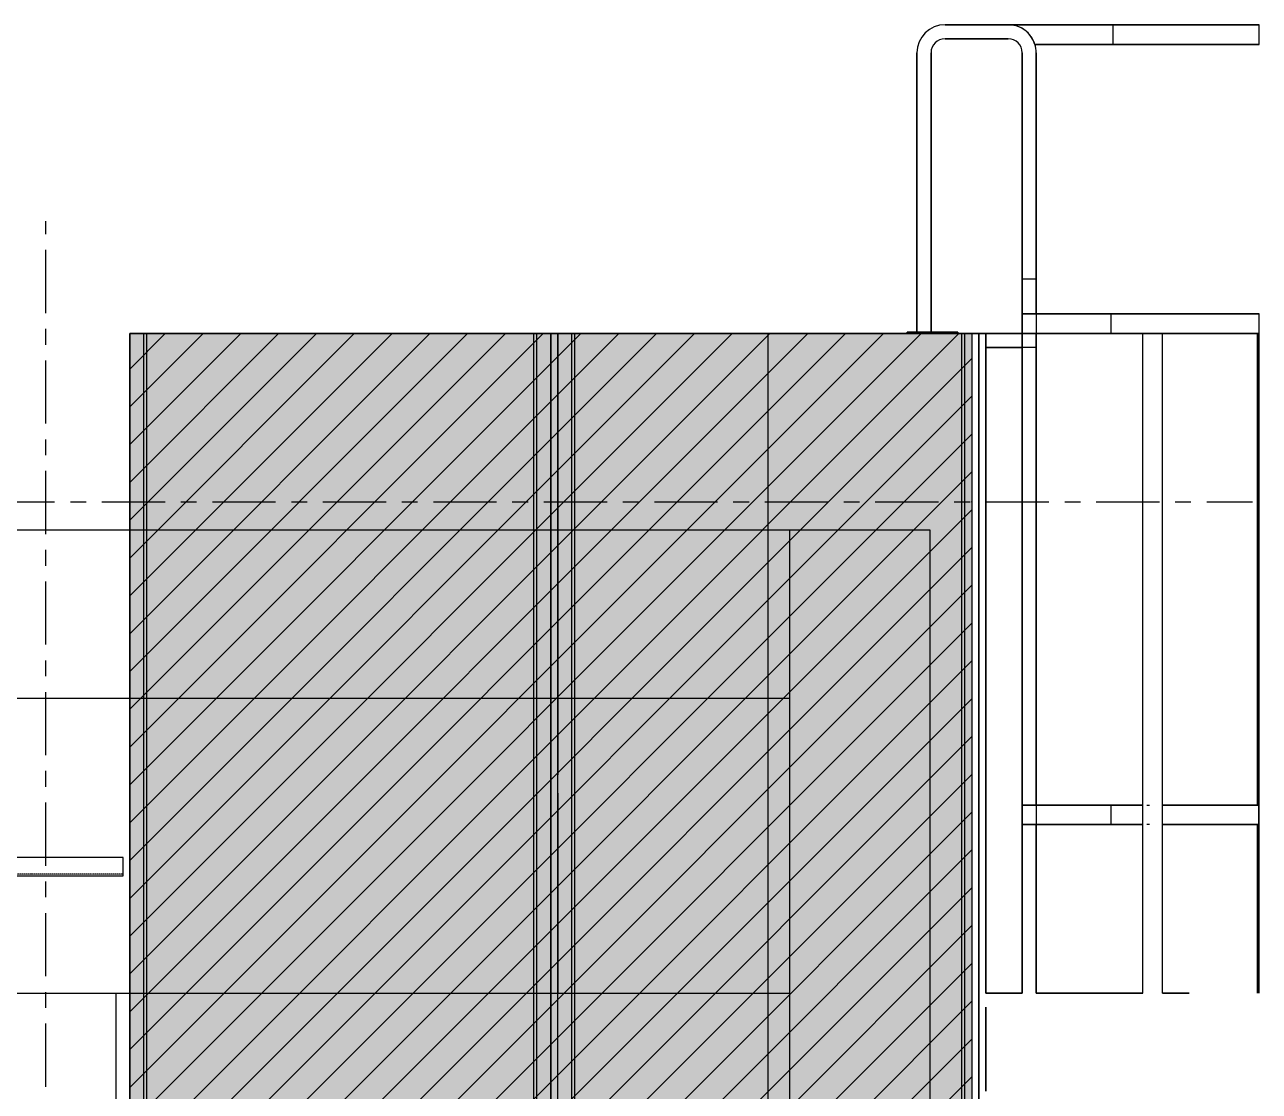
# Model space of a CAD drawing. Header units: millimetres. Extents: x 2519235 to 7246330, y 25937 to 201821.
# Drawn here: x 2721269 to 2725669, y 42639 to 46439 of the extents above; entities that cross this region are included whole.
import ezdxf
from ezdxf.enums import TextEntityAlignment as Align

# ---------------------------------------------------------------- set-up
doc = ezdxf.new("R2010")
doc.units = ezdxf.units.MM
doc.set_wipeout_variables(frame=1)
for name, pattern in [('HIDDEN', [0.375, 0.25, -0.125]), ('HIDDEN2', [4.7625, 3.175, -1.5875]), ('TA_GL_000.90000', [2.475, 0.9, -0.225, 0.225, -0.225, 0.9])]:
    doc.linetypes.add(name, pattern=pattern)
for name, color, linetype in [('000 - 0_HIDE_OBJ_FRAMING_DEF_SUB_1', 7, 'Continuous'), ('000 - 0_SYM_DWG_GRID-BUBBLE_MAIN_COLOR_1', 7, 'Continuous'), ('000 - 0_SYM_DWG_GRIDLINE_MAIN_COLOR_251', 7, 'Continuous'), ('000 - CONCRETE_COL_HATCH_', 7, 'Continuous'), ('000 - CONCRETE_COL_WIPEOUT_', 7, 'Continuous'), ('000 - CONCRETE_PRECAST_CUT_COLOR_3', 7, 'Continuous'), ('000 - CONCRETE_PRECAST_HATCH_', 7, 'Continuous'), ('_[-125x65x6x8', 7, 'Continuous'), ('_Wall-PRECAST-E1', 7, 'HIDDEN'), ('_งานโครงสร้าง', 7, 'Continuous'), ('A-GENM', 7, 'Continuous'), ('A-GLAZ-CURT', 7, 'Continuous')]:
    doc.layers.add(name, color=color, linetype=linetype)
doc.layers.add('A-GLAZ-CWMG', color=7, linetype='Continuous', lineweight=25)
doc.styles.add('Arial', font='arial.ttf', dxfattribs={"height": 300})
doc.styles.add('TA', font='', dxfattribs={"height": 4.5})
doc.styles.get('TA').set_extended_font_data('Cordia New')

# ---------------------------------------------------------------- blocks, each defined once
blk = doc.blocks.new('DPA_Flat type A - Flat Type A-31215682-ENTRANCE 1 - ELEVATION 1')
at = {"layer": '000 - 0_HIDE_OBJ_FRAMING_DEF_SUB_1', "color": 7}
for p, q in [((2990892.7, 117040), (2991067.7, 117040)), ((2991067.7, 117040), (2991092.7, 117040)), ((2991067.7, 117040), (2991067.7, 114690)), ((2991067.7, 114690), (2991067.7, 117040)), ((2991092.7, 117040), (2991092.7, 114690)), ((2991092.7, 114640), (2991092.7, 114340))]:
    blk.add_line(p, q, dxfattribs=at)
blk = doc.blocks.new('DPA_Flat type A - Flat Type A-33902721-ENTRANCE 1 - ELEVATION 1')
at = {"layer": '000 - 0_HIDE_OBJ_FRAMING_DEF_SUB_1', "color": 7}
for p, q in [((2990892.7, 117040), (2990987.7, 117040)), ((2990987.7, 117040), (2990892.7, 117040)), ((2990992.7, 117040), (2991067.7, 117040)), ((2991067.7, 117040), (2990992.7, 117040)), ((2991067.7, 117040), (2991092.7, 117040)), ((2991092.7, 117040), (2991067.7, 117040)), ((2991067.7, 116990), (2991067.7, 114690)), ((2991067.7, 114690), (2991067.7, 116990)), ((2991092.7, 116990), (2991092.7, 114690)), ((2991092.7, 114690), (2991092.7, 116990)), ((2991092.7, 114640), (2991092.7, 114340))]:
    blk.add_line(p, q, dxfattribs=at)
blk = doc.blocks.new('DPA_Curved type B - Curved Type B-31237769-ENTRANCE 1 - ELEVATION 1')
at = {"layer": '000 - 0_HIDE_OBJ_FRAMING_DEF_SUB_1', "color": 7}
for p, q in [((2989542.7, 117040), (2989592.7, 117040)), ((2991042.7, 117040), (2989542.7, 117040)), ((2989542.7, 117040), (2989542.7, 115467.4)), ((2989542.7, 114290), (2989542.7, 117040)), ((2989592.7, 117040), (2989602.7, 117040)), ((2989592.7, 114290), (2989592.7, 117040)), ((2989592.7, 114290), (2989592.7, 117040)), ((2989602.7, 117040), (2990292.7, 117040)), ((2989602.7, 114290), (2989602.7, 117040)), ((2990292.7, 117040), (2990982.7, 117040)), ((2990292.7, 114290), (2990292.7, 117040)), ((2990982.7, 117040), (2990992.7, 117040)), ((2990982.7, 114290), (2990982.7, 117040)), ((2990992.7, 117040), (2991042.7, 117040)), ((2990992.7, 114290), (2990992.7, 117040)), ((2990992.7, 114290), (2990992.7, 117040)), ((2991042.7, 117040), (2991042.7, 114290)), ((2991042.7, 114290), (2991042.7, 117040)), ((2989542.7, 115402.4), (2989542.7, 114690)), ((2989592.7, 114290), (2989542.7, 114290)), ((2989602.7, 114290), (2989592.7, 114290)), ((2990292.7, 114290), (2989602.7, 114290)), ((2990982.7, 114290), (2990292.7, 114290)), ((2990892.7, 114290), (2991042.7, 114290)), ((2990992.7, 114290), (2990982.7, 114290)), ((2991042.7, 114290), (2990992.7, 114290))]:
    blk.add_line(p, q, dxfattribs=at)
blk = doc.blocks.new('DPA_Curved type A_Corner 2 - Curved Type A_corner 2-31216940-ENTRANCE 1 - ELEVATION 1')
at = {"layer": '000 - 0_HIDE_OBJ_FRAMING_DEF_SUB_1', "color": 7}
for p, q in [((2989542.7, 117040), (2988042.7, 117040)), ((2988042.7, 117040), (2988092.7, 117040)), ((2988042.7, 115467.4), (2988042.7, 117040)), ((2988042.7, 114290), (2988042.7, 117040)), ((2988092.7, 117040), (2988102.7, 117040)), ((2988092.7, 114290), (2988092.7, 117040)), ((2988092.7, 114290), (2988092.7, 117040)), ((2988102.7, 117040), (2989482.7, 117040)), ((2988102.7, 114290), (2988102.7, 117040)), ((2989482.7, 117040), (2989492.7, 117040)), ((2989482.7, 114290), (2989482.7, 117040)), ((2989492.7, 117040), (2989542.7, 117040)), ((2989492.7, 114290), (2989492.7, 117040)), ((2989492.7, 114290), (2989492.7, 117040)), ((2989542.7, 117040), (2989542.7, 114290)), ((2989542.7, 115467.4), (2989542.7, 117040)), ((2988042.7, 114690), (2988042.7, 115402.4)), ((2989542.7, 114690), (2989542.7, 115402.4)), ((2988092.7, 114290), (2988042.7, 114290)), ((2988102.7, 114290), (2988092.7, 114290)), ((2989482.7, 114290), (2988102.7, 114290)), ((2989492.7, 114290), (2989482.7, 114290)), ((2989542.7, 114290), (2989492.7, 114290))]:
    blk.add_line(p, q, dxfattribs=at)
blk = doc.blocks.new('Rectangular Mullion - DPA-AR_C 75x150 mm-22951734-ENTRANCE 1 - ELEVATION 1')
at = {"layer": '000 - 0_HIDE_OBJ_FRAMING_DEF_SUB_1', "color": 7}
blk.add_line((2991092.7, 114340), (2991092.7, 114490), dxfattribs=at)
blk = doc.blocks.new('Rectangular Mullion - DPA-AR_C 75x150 mm-11219631-ENTRANCE 1 - ELEVATION 1')
at = {"layer": '000 - 0_HIDE_OBJ_FRAMING_DEF_SUB_1', "color": 7}
blk.add_line((2991092.7, 114490), (2991092.7, 114340), dxfattribs=at)
blk = doc.blocks.new('DPA_Flat type A - Flat Type A-33903501-ENTRANCE 1 - ELEVATION 1')
at = {"layer": '000 - 0_HIDE_OBJ_FRAMING_DEF_SUB_1', "color": 7}
for p, q in [((2991092.7, 114690), (2991117.7, 114690)), ((2991222.7, 114690), (2991092.7, 114690)), ((2991117.7, 114690), (2991222.7, 114690)), ((2991272.7, 114690), (2991652.3, 114690)), ((2991652.3, 114690), (2991272.7, 114690)), ((2991723.2, 114690), (2991792.7, 114690)), ((2991817.7, 114690), (2991723.2, 114690)), ((2991792.7, 114690), (2991817.7, 114690)), ((2991092.7, 114640), (2991092.7, 114340)), ((2991092.7, 114340), (2991092.7, 114640)), ((2991092.7, 114040), (2991092.7, 113167.4)), ((2991092.7, 113167.4), (2991092.7, 114040)), ((2991092.7, 113102.4), (2991092.7, 113090)), ((2991092.7, 113090), (2991092.7, 113102.4))]:
    blk.add_line(p, q, dxfattribs=at)
blk = doc.blocks.new('DPA_GM-Cage Ladder - H10000-18093127-ENTRANCE 1 - ELEVATION 1')
at = {"layer": '000 - 0_HIDE_OBJ_FRAMING_DEF_SUB_1', "color": 7}
for p, q in [((2991172.7, 118140), (2990947.7, 118140)), ((2990947.7, 118140), (2991172.7, 118140)), ((2990947.7, 118140), (2991172.7, 118140)), ((2991172.7, 118140), (2990947.7, 118140)), ((2991546.8, 118140), (2991172.7, 118140)), ((2991172.7, 118140), (2991545.8, 118140)), ((2991545.8, 118140), (2991172.7, 118140)), ((2991172.7, 118140), (2991546.8, 118140)), ((2992067.7, 118140), (2991545.8, 118140)), ((2991545.8, 118140), (2992067.7, 118140)), ((2991545.8, 118140), (2991545.8, 118070)), ((2992062.7, 118140), (2991546.8, 118140)), ((2991546.8, 118140), (2992062.7, 118140)), ((2992067.7, 118070), (2992067.7, 118140)), ((2991172.7, 118090), (2990947.7, 118090)), ((2990947.7, 118090), (2991172.7, 118090)), ((2990947.7, 118090), (2991172.7, 118090)), ((2991172.7, 118090), (2990947.7, 118090)), ((2991545.8, 118070), (2991268.1, 118070)), ((2991268.1, 118070), (2991546.8, 118070)), ((2991546.8, 118070), (2991268.1, 118070)), ((2991268.1, 118070), (2991545.8, 118070)), ((2991545.8, 118070), (2992067.7, 118070)), ((2992067.7, 118070), (2991545.8, 118070)), ((2991546.8, 118070), (2992062.7, 118070)), ((2992062.7, 118070), (2991546.8, 118070)), ((2990847.7, 118040), (2990847.7, 117045)), ((2990847.7, 117045), (2990847.7, 118040)), ((2990847.7, 117045), (2990847.7, 118040)), ((2990847.7, 118040), (2990847.7, 117045)), ((2990897.7, 117045), (2990897.7, 118040)), ((2990897.7, 117045), (2990897.7, 118040)), ((2990897.7, 118040), (2990897.7, 117045)), ((2990897.7, 118040), (2990897.7, 117045)), ((2991222.7, 117237.1), (2991222.7, 118040)), ((2991222.7, 118040), (2991222.7, 117235)), ((2991222.7, 118040), (2991222.7, 117237.1)), ((2991222.7, 117235), (2991222.7, 118040)), ((2991272.7, 117235), (2991272.7, 118040)), ((2991272.7, 118040), (2991272.7, 117237.1)), ((2991272.7, 118040), (2991272.7, 117235)), ((2991272.7, 117237.1), (2991272.7, 118040)), ((2991222.7, 117237.1), (2991222.7, 117112.1)), ((2991222.7, 117112.1), (2991222.7, 117237.1)), ((2991222.7, 117235), (2991272.7, 117235)), ((2991222.7, 117110), (2991222.7, 117235)), ((2991222.7, 117235), (2991222.7, 117110)), ((2991272.7, 117112.1), (2991272.7, 117237.1)), ((2991272.7, 117237.1), (2991272.7, 117112.1)), ((2991272.7, 117235), (2991272.7, 117110)), ((2991272.7, 117110), (2991272.7, 117235)), ((2991222.7, 117112.1), (2991222.7, 116990)), ((2991222.7, 116990), (2991222.7, 117112.1)), ((2991272.7, 117110), (2991222.7, 117110)), ((2991222.7, 117110), (2991272.7, 117110)), ((2991222.7, 117110), (2991222.7, 117040)), ((2991222.7, 117110), (2991222.7, 117040)), ((2991222.7, 117040), (2991222.7, 117110)), ((2991222.7, 117040), (2991222.7, 117110)), ((2991528.4, 117110), (2991222.7, 117110)), ((2991222.7, 117110), (2991539.8, 117110)), ((2991222.7, 117040), (2991222.7, 117110)), ((2991222.7, 117040), (2991222.7, 117110)), ((2991222.7, 117040), (2991222.7, 117110)), ((2991222.7, 117040), (2991222.7, 117110)), ((2991222.7, 116990), (2991222.7, 117110)), ((2991222.7, 117110), (2991272.7, 117110)), ((2991222.7, 117110), (2991222.7, 116990)), ((2991272.7, 117110), (2991272.7, 117112.1)), ((2991272.7, 117112.1), (2991272.7, 117110)), ((2991272.7, 117110), (2991272.7, 117040)), ((2991272.7, 117110), (2991528.4, 117110)), ((2991385.3, 117110), (2991272.7, 117110)), ((2991272.7, 117110), (2991387.7, 117110)), ((2991387.7, 117110), (2991272.7, 117110)), ((2991272.7, 117110), (2991385.3, 117110)), ((2991539.8, 117110), (2991272.7, 117110)), ((2991528.4, 117110), (2991385.3, 117110)), ((2991385.3, 117110), (2991528.4, 117110)), ((2992062.7, 117110), (2991387.7, 117110)), ((2991387.7, 117110), (2992062.7, 117110)), ((2992067.7, 117110), (2991539.8, 117110)), ((2991539.8, 117110), (2992067.7, 117110)), ((2991539.8, 117040), (2991539.8, 117110)), ((2992067.7, 117040), (2992067.7, 117110)), ((2990812.7, 117040), (2990812.7, 117045)), ((2990812.7, 117045), (2990847.7, 117045)), ((2990992.7, 117045), (2990812.7, 117045)), ((2990812.7, 117045), (2990812.7, 117040)), ((2990847.7, 117045), (2990812.7, 117045)), ((2990812.7, 117045), (2990812.7, 117040)), ((2990812.7, 117040), (2990812.7, 117045)), ((2990812.7, 117045), (2990847.7, 117045)), ((2990987.7, 117040), (2990812.7, 117040)), ((2990812.7, 117040), (2990987.7, 117040)), ((2990812.7, 117040), (2990987.7, 117040)), ((2990987.7, 117040), (2990812.7, 117040)), ((2990847.7, 117040), (2990897.7, 117040)), ((2990897.7, 117040), (2990847.7, 117040)), ((2990847.7, 117040), (2990897.7, 117040)), ((2990897.7, 117040), (2990847.7, 117040)), ((2990897.7, 117045), (2990992.7, 117045)), ((2990992.7, 117045), (2990897.7, 117045)), ((2990897.7, 117045), (2990992.7, 117045)), ((2990992.7, 117045), (2990992.7, 117040)), ((2990992.7, 117040), (2990992.7, 117045)), ((2990992.7, 117040), (2990992.7, 117045)), ((2990992.7, 117045), (2990992.7, 117040)), ((2990992.7, 117040), (2990997.7, 117040)), ((2991222.7, 117040), (2990992.7, 117040)), ((2990997.7, 117040), (2990992.7, 117040)), ((2990992.7, 117040), (2991222.7, 117040)), ((2991167.7, 117040), (2990992.7, 117040)), ((2990992.7, 117040), (2991167.7, 117040)), ((2990997.7, 117040), (2991222.7, 117040)), ((2991222.7, 117040), (2990997.7, 117040)), ((2991272.7, 117040), (2991222.7, 117040)), ((2991222.7, 117040), (2991272.7, 117040)), ((2991539.8, 117040), (2991222.7, 117040)), ((2991222.7, 117040), (2991528.4, 117040)), ((2991222.7, 117040), (2991222.7, 116990)), ((2991222.7, 116990), (2991222.7, 117040)), ((2991222.7, 117040), (2991222.7, 116990)), ((2991222.7, 116990), (2991222.7, 117040)), ((2991222.7, 117040), (2991272.7, 117040)), ((2991222.7, 114690), (2991222.7, 117040)), ((2991222.7, 114690), (2991222.7, 117040)), ((2991222.7, 117040), (2991222.7, 114690)), ((2991222.7, 117040), (2991222.7, 114690)), ((2991272.7, 117040), (2991539.8, 117040)), ((2991385.3, 117040), (2991272.7, 117040)), ((2991272.7, 117040), (2991387.7, 117040)), ((2991387.7, 117040), (2991272.7, 117040)), ((2991272.7, 117040), (2991385.3, 117040)), ((2991528.4, 117040), (2991272.7, 117040)), ((2991272.7, 116990), (2991272.7, 117040)), ((2991272.7, 117040), (2991272.7, 116990)), ((2991272.7, 117040), (2991272.7, 116990)), ((2991272.7, 116990), (2991272.7, 117040)), ((2991272.7, 115360), (2991272.7, 117040)), ((2991272.7, 117040), (2991272.7, 115360)), ((2991272.7, 115360), (2991272.7, 117040)), ((2991272.7, 117040), (2991272.7, 115360)), ((2991528.4, 117040), (2991385.3, 117040)), ((2991385.3, 117040), (2991528.4, 117040)), ((2991387.7, 117040), (2992062.7, 117040)), ((2992062.7, 117040), (2991387.7, 117040)), ((2991539.8, 117040), (2992067.7, 117040)), ((2992067.7, 117040), (2991539.8, 117040)), ((2991652.3, 117040), (2991723.2, 117040)), ((2991723.2, 117040), (2991652.3, 117040)), ((2991652.3, 114690), (2991652.3, 117040)), ((2991652.3, 115360), (2991652.3, 117040)), ((2991722.7, 117040), (2991652.7, 117040)), ((2991652.7, 117040), (2991722.7, 117040)), ((2991723.2, 114690), (2991723.2, 117040)), ((2991723.2, 115360), (2991723.2, 117040)), ((2992066.1, 117040), (2992061.1, 117040)), ((2992062.7, 117040), (2992061.1, 117040)), ((2992061.1, 117040), (2992062.7, 117040)), ((2992061.1, 117040), (2992066.1, 117040)), ((2992061.1, 115360), (2992061.1, 117040)), ((2992061.1, 115360), (2992061.1, 117040)), ((2992067.7, 117040), (2992066.1, 117040)), ((2992066.1, 117040), (2992067.7, 117040)), ((2992066.1, 117040), (2992066.1, 115360)), ((2992066.1, 114690), (2992066.1, 117040)), ((2992067.7, 114690), (2992067.7, 117040)), ((2991092.7, 116990), (2991222.7, 116990)), ((2991222.7, 116990), (2991092.7, 116990)), ((2991222.7, 116990), (2991092.7, 116990)), ((2991092.7, 116990), (2991222.7, 116990)), ((2991167.7, 116990), (2991092.7, 116990)), ((2991092.7, 116990), (2991167.7, 116990)), ((2991272.7, 116990), (2991222.7, 116990)), ((2991272.7, 115360), (2991222.7, 115360)), ((2991222.7, 115360), (2991272.7, 115360)), ((2991222.7, 115360), (2991222.7, 115290)), ((2991222.7, 115360), (2991222.7, 115290)), ((2991222.7, 115290), (2991222.7, 115360)), ((2991222.7, 115290), (2991222.7, 115360)), ((2991528.4, 115360), (2991222.7, 115360)), ((2991222.7, 115360), (2991539.8, 115360)), ((2991222.7, 115290), (2991222.7, 115360)), ((2991222.7, 115290), (2991222.7, 115360)), ((2991222.7, 115290), (2991222.7, 115360)), ((2991222.7, 115290), (2991222.7, 115360)), ((2991272.7, 115360), (2991272.7, 115290)), ((2991272.7, 115360), (2991528.4, 115360)), ((2991385.3, 115360), (2991272.7, 115360)), ((2991272.7, 115360), (2991387.7, 115360)), ((2991387.7, 115360), (2991272.7, 115360)), ((2991272.7, 115360), (2991385.3, 115360)), ((2991539.8, 115360), (2991272.7, 115360)), ((2991528.4, 115360), (2991385.3, 115360)), ((2991385.3, 115360), (2991528.4, 115360)), ((2991652.1, 115360), (2991387.7, 115360)), ((2991387.7, 115360), (2991652.1, 115360)), ((2991652.1, 115360), (2991539.8, 115360)), ((2991539.8, 115360), (2991652.1, 115360)), ((2991539.8, 115290), (2991539.8, 115360)), ((2991667, 115360), (2991676.2, 115360)), ((2992062.3, 115360), (2991723.3, 115360)), ((2991723.3, 115360), (2992062.3, 115360)), ((2992061.3, 115360), (2991723.3, 115360)), ((2991723.3, 115360), (2992066.1, 115360)), ((2992067.7, 115290), (2992067.7, 115360)), ((2991272.7, 115290), (2991222.7, 115290)), ((2991222.7, 115290), (2991272.7, 115290)), ((2991539.8, 115290), (2991222.7, 115290)), ((2991222.7, 115290), (2991528.4, 115290)), ((2991272.7, 115290), (2991539.8, 115290)), ((2991385.3, 115290), (2991272.7, 115290)), ((2991272.7, 115290), (2991387.7, 115290)), ((2991387.7, 115290), (2991272.7, 115290)), ((2991272.7, 115290), (2991385.3, 115290)), ((2991528.4, 115290), (2991272.7, 115290)), ((2991272.7, 114690), (2991272.7, 115290)), ((2991272.7, 115290), (2991272.7, 114690)), ((2991272.7, 114690), (2991272.7, 115290)), ((2991272.7, 115290), (2991272.7, 114690)), ((2991528.4, 115290), (2991385.3, 115290)), ((2991385.3, 115290), (2991528.4, 115290)), ((2991387.7, 115290), (2991652.1, 115290)), ((2991652.1, 115290), (2991387.7, 115290)), ((2991539.8, 115290), (2991652.1, 115290)), ((2991652.1, 115290), (2991539.8, 115290)), ((2991652.3, 114690), (2991652.3, 115290)), ((2991676.2, 115290), (2991667, 115290)), ((2991723.2, 114690), (2991723.2, 115290)), ((2991723.3, 115290), (2992061.3, 115290)), ((2992066.1, 115290), (2991723.3, 115290)), ((2991723.3, 115290), (2992062.3, 115290)), ((2992062.3, 115290), (2991723.3, 115290)), ((2992061.1, 114690), (2992061.1, 115290)), ((2992061.1, 114690), (2992061.1, 115290)), ((2992066.1, 115290), (2992066.1, 114690))]:
    blk.add_line(p, q, dxfattribs=at)
for centre, radius, start, end in [((2990947.7, 118040), 100, 90, 180), ((2990947.7, 118040), 100, 90, 180), ((2990947.7, 118040), 100, 90, 180), ((2990947.7, 118040), 100, 90, 180), ((2991172.7, 118040), 100, 73.4908, 90), ((2991172.7, 118040), 100, 17.4576, 90), ((2991172.7, 118040), 100, 73.4908, 90), ((2991172.7, 118040), 100, 73.4908, 90), ((2991172.7, 118040), 100, 73.5232, 90), ((2991172.7, 118040), 100, 73.5232, 90), ((2991172.7, 118040), 100, 73.5232, 90), ((2991172.7, 118040), 100, 73.5232, 90), ((2991172.7, 118040), 100, 56.8138, 68.3417), ((2991172.7, 118040), 100, 56.8138, 68.3417), ((2991172.7, 118040), 100, 56.8138, 68.3417), ((2991172.7, 118040), 100, 56.8544, 68.3137), ((2991172.7, 118040), 100, 56.8544, 68.3137), ((2991172.7, 118040), 100, 56.8544, 68.3137), ((2991172.7, 118040), 100, 56.8544, 68.3137), ((2991172.7, 118040), 100, 39.6399, 51.0099), ((2991172.7, 118040), 100, 39.6399, 51.0099), ((2991172.7, 118040), 100, 39.6399, 51.0099), ((2991172.7, 118040), 100, 39.6708, 50.9697), ((2991172.7, 118040), 100, 39.6708, 50.9697), ((2991172.7, 118040), 100, 39.6708, 50.9697), ((2991172.7, 118040), 100, 39.6708, 50.9697), ((2990947.7, 118040), 50, 90, 180), ((2990947.7, 118040), 50, 90, 180), ((2990947.7, 118040), 50, 90, 180), ((2990947.7, 118040), 50, 90, 180), ((2991172.7, 118040), 50, 0, 90), ((2991172.7, 118040), 50, 0, 90), ((2991172.7, 118040), 50, 0, 90), ((2991172.7, 118040), 50, 0, 90), ((2991172.7, 118040), 100, 19.6522, 34.2887), ((2991172.7, 118040), 100, 19.6522, 34.2887), ((2991172.7, 118040), 100, 19.6522, 34.2887), ((2991172.7, 118040), 100, 19.6584, 34.2536), ((2991172.7, 118040), 100, 19.6584, 34.2536), ((2991172.7, 118040), 100, 19.6584, 34.2536), ((2991172.7, 118040), 100, 19.6584, 34.2536), ((2991172.7, 118040), 100, 0, 17.7555), ((2991172.7, 118040), 100, 0, 17.7555), ((2991172.7, 118040), 100, 0, 17.7555), ((2991172.7, 118040), 100, 0, 17.7555)]:
    blk.add_arc(centre, radius, start, end, dxfattribs=at)
blk = doc.blocks.new('DPA_Flat type A - Flat Type A-34221883-ENTRANCE 1 - ELEVATION 1')
at = {"layer": '000 - 0_HIDE_OBJ_FRAMING_DEF_SUB_1', "color": 7}
for p, q in [((2990892.7, 117040), (2990987.7, 117040)), ((2990987.7, 117040), (2990892.7, 117040)), ((2990992.7, 117040), (2991067.7, 117040)), ((2991067.7, 117040), (2990992.7, 117040)), ((2991067.7, 117040), (2991092.7, 117040)), ((2991092.7, 117040), (2991067.7, 117040)), ((2991092.7, 116990), (2991092.7, 114690)), ((2991092.7, 114690), (2991092.7, 116990))]:
    blk.add_line(p, q, dxfattribs=at)
blk = doc.blocks.new('DPA_Curved type A - Curved Type A-33902697-ENTRANCE 1 - ELEVATION 1')
at = {"layer": '000 - 0_HIDE_OBJ_FRAMING_DEF_SUB_1', "color": 7}
for p, q in [((2990987.7, 117040), (2990892.7, 117040)), ((2990892.7, 117040), (2990987.7, 117040)), ((2991042.7, 117040), (2990992.7, 117040)), ((2990992.7, 117040), (2991042.7, 117040)), ((2991042.7, 117040), (2991082.7, 117040)), ((2991082.7, 117040), (2991042.7, 117040)), ((2991082.7, 117040), (2991092.7, 117040)), ((2991092.7, 117040), (2991082.7, 117040)), ((2991092.7, 117040), (2991092.7, 117040)), ((2991092.7, 114690), (2991092.7, 116990)), ((2991092.7, 114690), (2991092.7, 116990))]:
    blk.add_line(p, q, dxfattribs=at)
blk = doc.blocks.new('DPA_Flat type A - Flat Type A-31215668-ENTRANCE 1 - ELEVATION 1')
at = {"layer": '000 - 0_HIDE_OBJ_FRAMING_DEF_SUB_1', "color": 7}
for p, q in [((2990892.7, 117040), (2990987.7, 117040)), ((2990987.7, 117040), (2990892.7, 117040)), ((2990992.7, 117040), (2991067.7, 117040)), ((2991067.7, 117040), (2990992.7, 117040)), ((2991067.7, 117040), (2991092.7, 117040)), ((2991092.7, 117040), (2991067.7, 117040)), ((2991067.7, 116990), (2991067.7, 114690)), ((2991067.7, 114690), (2991067.7, 116990)), ((2991092.7, 116990), (2991092.7, 114690)), ((2991092.7, 114690), (2991092.7, 116990)), ((2991092.7, 114640), (2991092.7, 114340)), ((2991092.7, 114340), (2991092.7, 114640))]:
    blk.add_line(p, q, dxfattribs=at)
blk = doc.blocks.new('DPA_Flat type A - Flat Type A-V52-ENTRANCE 1 - ELEVATION 1')
at = {"layer": '000 - 0_HIDE_OBJ_FRAMING_DEF_SUB_1', "color": 7}
for p, q in [((2990892.7, 117040), (2991067.7, 117040)), ((2991067.7, 117040), (2990892.7, 117040)), ((2991067.7, 117040), (2991092.7, 117040)), ((2991092.7, 117040), (2991067.7, 117040)), ((2991067.7, 117040), (2991067.7, 114690)), ((2991067.7, 114690), (2991067.7, 117040)), ((2991092.7, 117040), (2991092.7, 114690)), ((2991092.7, 114690), (2991092.7, 117040)), ((2991092.7, 114640), (2991092.7, 114340)), ((2991092.7, 114340), (2991092.7, 114640))]:
    blk.add_line(p, q, dxfattribs=at)
blk = doc.blocks.new('DPA_Flat type A - Flat Type A-31215667-ENTRANCE 1 - ELEVATION 1')
at = {"layer": '000 - 0_HIDE_OBJ_FRAMING_DEF_SUB_1', "color": 7}
for p, q in [((2990892.7, 117040), (2990987.7, 117040)), ((2990987.7, 117040), (2990892.7, 117040)), ((2990992.7, 117040), (2991067.7, 117040)), ((2991067.7, 117040), (2990992.7, 117040)), ((2991067.7, 117040), (2991092.7, 117040)), ((2991092.7, 117040), (2991067.7, 117040)), ((2991067.7, 116990), (2991067.7, 114690)), ((2991067.7, 114690), (2991067.7, 116990)), ((2991092.7, 116990), (2991092.7, 114690)), ((2991092.7, 114690), (2991092.7, 116990)), ((2991092.7, 114640), (2991092.7, 114340))]:
    blk.add_line(p, q, dxfattribs=at)
blk = doc.blocks.new('DPA_Flat type A - Flat Type A-V34-ENTRANCE 1 - ELEVATION 1')
at = {"layer": '000 - 0_HIDE_OBJ_FRAMING_DEF_SUB_1', "color": 7}
for p, q in [((2990892.7, 117040), (2991067.7, 117040)), ((2990987.7, 117040), (2990892.7, 117040)), ((2991067.7, 117040), (2990992.7, 117040)), ((2991067.7, 117040), (2991092.7, 117040)), ((2991092.7, 117040), (2991067.7, 117040)), ((2991067.7, 114690), (2991067.7, 117040)), ((2991092.7, 117040), (2991092.7, 114690)), ((2991067.7, 116990), (2991067.7, 114690)), ((2991092.7, 114690), (2991092.7, 116990)), ((2991092.7, 114640), (2991092.7, 114340)), ((2991092.7, 114340), (2991092.7, 114640))]:
    blk.add_line(p, q, dxfattribs=at)
blk = doc.blocks.new('DPA_Flat type A - Flat Type A-31215669-ENTRANCE 1 - ELEVATION 1')
at = {"layer": '000 - 0_HIDE_OBJ_FRAMING_DEF_SUB_1', "color": 7}
for p, q in [((2990892.7, 117040), (2991067.7, 117040)), ((2991067.7, 117040), (2991092.7, 117040)), ((2991067.7, 117040), (2991067.7, 114690)), ((2991067.7, 114690), (2991067.7, 117040)), ((2991092.7, 117040), (2991092.7, 114690)), ((2991092.7, 114640), (2991092.7, 114340))]:
    blk.add_line(p, q, dxfattribs=at)
blk = doc.blocks.new('DPA_Curved type C_Left_Corner 1 - Curved Type C_Left_Corner 1-33902467-ENTRANCE 1 - ELEVATION 1')
at = {"layer": '000 - 0_HIDE_OBJ_FRAMING_DEF_SUB_1', "color": 7}
for p, q in [((2989592.7, 117040), (2989542.7, 117040)), ((2989542.7, 117040), (2990987.7, 117040)), ((2989542.7, 117040), (2989542.7, 116840)), ((2989542.7, 117040), (2989542.7, 116840)), ((2989602.7, 117040), (2989592.7, 117040)), ((2990526.1, 117040), (2989602.7, 117040)), ((2990982.7, 117040), (2990526.1, 117040)), ((2990987.7, 117040), (2990982.7, 117040)), ((2991042.7, 117040), (2990992.7, 117040)), ((2990992.7, 117040), (2991042.7, 117040))]:
    blk.add_line(p, q, dxfattribs=at)
blk = doc.blocks.new('DPA_Curved type C_Right 2 - Curved Type C_Right 2-33902468-ENTRANCE 1 - ELEVATION 1')
at = {"layer": '000 - 0_HIDE_OBJ_FRAMING_DEF_SUB_1', "color": 7}
for p, q in [((2988092.7, 117040), (2988042.7, 117040)), ((2988042.7, 117040), (2989542.7, 117040)), ((2988042.7, 117040), (2988042.7, 116840)), ((2988042.7, 117040), (2988042.7, 116840)), ((2988102.7, 117040), (2988092.7, 117040)), ((2988559.4, 117040), (2988102.7, 117040)), ((2989482.7, 117040), (2988559.4, 117040)), ((2989492.7, 117040), (2989482.7, 117040)), ((2989542.7, 117040), (2989492.7, 117040)), ((2989542.7, 116840), (2989542.7, 117040)), ((2989542.7, 116840), (2989542.7, 117040))]:
    blk.add_line(p, q, dxfattribs=at)
blk = doc.blocks.new('W-1-PP17-ENT1_REV02_20260415-155428_PP17_ENT1_EX_ELE1')
at = {"layer": 'A-GENM', "color": 7}
blk.add_blockref('DPA_GM-Cage Ladder - H10000-18093127-ENTRANCE 1 - ELEVATION 1', (-3000942.9, 0), dxfattribs=at)
at = {"layer": 'A-GLAZ-CURT', "color": 7}
for name, p in [('DPA_Curved type A_Corner 2 - Curved Type A_corner 2-31216940-ENTRANCE 1 - ELEVATION 1', (-3000942.9, 0)), ('DPA_Curved type C_Right 2 - Curved Type C_Right 2-33902468-ENTRANCE 1 - ELEVATION 1', (-3000942.9, 0)), ('DPA_Curved type C_Left_Corner 1 - Curved Type C_Left_Corner 1-33902467-ENTRANCE 1 - ELEVATION 1', (-3000942.9, 0)), ('DPA_Curved type B - Curved Type B-31237769-ENTRANCE 1 - ELEVATION 1', (-3000917.9, 0)), ('DPA_Flat type A - Flat Type A-31215682-ENTRANCE 1 - ELEVATION 1', (-3000942.9, 0)), ('DPA_Flat type A - Flat Type A-33902721-ENTRANCE 1 - ELEVATION 1', (-3000942.9, 0)), ('DPA_Flat type A - Flat Type A-34221883-ENTRANCE 1 - ELEVATION 1', (-3000942.9, 0)), ('DPA_Curved type A - Curved Type A-33902697-ENTRANCE 1 - ELEVATION 1', (-3000942.9, 0)), ('DPA_Flat type A - Flat Type A-31215668-ENTRANCE 1 - ELEVATION 1', (-3000942.9, 0)), ('DPA_Flat type A - Flat Type A-V52-ENTRANCE 1 - ELEVATION 1', (-3000942.9, 0)), ('DPA_Flat type A - Flat Type A-31215667-ENTRANCE 1 - ELEVATION 1', (-3000942.9, 0)), ('DPA_Flat type A - Flat Type A-31215668-ENTRANCE 1 - ELEVATION 1', (-3000942.9, 0)), ('DPA_Flat type A - Flat Type A-31215668-ENTRANCE 1 - ELEVATION 1', (-3000942.9, 0)), ('DPA_Flat type A - Flat Type A-31215668-ENTRANCE 1 - ELEVATION 1', (-3000942.9, 0)), ('DPA_Flat type A - Flat Type A-31215668-ENTRANCE 1 - ELEVATION 1', (-3000942.9, 0)), ('DPA_Flat type A - Flat Type A-V34-ENTRANCE 1 - ELEVATION 1', (-3000942.9, 0)), ('DPA_Flat type A - Flat Type A-31215669-ENTRANCE 1 - ELEVATION 1', (-3000942.9, 0)), ('DPA_Flat type A - Flat Type A-33903501-ENTRANCE 1 - ELEVATION 1', (-3000942.9, 0))]:
    blk.add_blockref(name, p, dxfattribs=at)
at = {"layer": 'A-GLAZ-CWMG', "color": 7}
for name in ['Rectangular Mullion - DPA-AR_C 75x150 mm-22951734-ENTRANCE 1 - ELEVATION 1', 'Rectangular Mullion - DPA-AR_C 75x150 mm-11219631-ENTRANCE 1 - ELEVATION 1']:
    blk.add_blockref(name, (-3000942.9, 0), dxfattribs=at)
blk = doc.blocks.new('*U1063')
at = {"layer": '000 - 0_SYM_DWG_GRIDLINE_MAIN_COLOR_251', "color": 7, "linetype": 'ByBlock', "ltscale": 5}
blk.add_line((20, 0), (-348.8, 0), dxfattribs=at)
at = {"layer": '000 - 0_SYM_DWG_GRIDLINE_MAIN_COLOR_251', "color": 7}
blk.add_point((-328.8, 0), dxfattribs=at)
at = {"color": 7, "style": 'TA', "flags": 1}
blk.add_attdef('LOCATION', (6, -6), '', height=4.5, rotation=270, dxfattribs=at)
at = {"layer": '000 - 0_SYM_DWG_GRID-BUBBLE_MAIN_COLOR_1', "color": 7, "style": 'Arial'}
blk.add_attdef('GRID-HEAD', text='', height=4, rotation=90, dxfattribs=at).set_placement((42.25, 0), align=Align.MIDDLE_CENTER)
blk = doc.blocks.new('*U2770')
at = {"layer": '000 - 0_SYM_DWG_GRIDLINE_MAIN_COLOR_251', "color": 7, "linetype": 'ByBlock', "ltscale": 5}
blk.add_line((20, 0), (-314, 0), dxfattribs=at)
at = {"layer": '000 - 0_SYM_DWG_GRIDLINE_MAIN_COLOR_251', "color": 7}
blk.add_point((-294, 0), dxfattribs=at)
at = {"color": 7, "style": 'TA', "flags": 1}
blk.add_attdef('LOCATION', (6, -6), '', height=4.5, rotation=270, dxfattribs=at)
blk = doc.blocks.new('W-1-PP17-ENT1_REV02_20260415-160509_PP17_ENT1_ELE1_DIMS_1')
at = {"layer": '000 - 0_SYM_DWG_GRIDLINE_MAIN_COLOR_251', "color": 7, "linetype": 'TA_GL_000.90000', "xscale": 50, "yscale": 50, "zscale": 50}
for name, p, rotation in [('*U1063', (-13200, 100000), 270), ('*U2770', (-24600, 116440), 180)]:
    blk.add_blockref(name, p, dxfattribs=dict(at, rotation=rotation))
blk = doc.blocks.new('*U110')
at = {"color": 7, "linetype": 'HIDDEN2', "ltscale": 0.3}
blk.add_line((450.7, -26.5), (-4149.3, -26.5), dxfattribs=at)
at = {"color": 7}
blk.add_lwpolyline([(450.7, 32.5), (-4149.3, 32.5), (-4149.3, -32.5), (450.7, -32.5)], close=True, dxfattribs=at)
blk = doc.blocks.new('W-1-PP17-ENT1_REV02_20260415-160712_PP17_ENT1_SE_ELE1')
at = {"layer": '_Wall-PRECAST-E1', "color": 7}
for points in [[(-12900, 117040), (-11400, 117040), (-11400, 114290), (-12900, 114290)], [(-11400, 117040), (-9900, 117040), (-9900, 114290), (-11400, 114290)]]:
    blk.add_lwpolyline(points, close=True, dxfattribs=at)
at = {"layer": '_งานโครงสร้าง', "color": 7, "extrusion": (-1.22465e-16, 1, 0)}
for p, q in [((-17550.6, 116340), (-10550, 116340)), ((-10550, 115740), (-17550, 115740))]:
    blk.add_line(p, q, dxfattribs=at)
at = {"layer": '_งานโครงสร้าง', "color": 7}
for p, q in [((-10550, 116340), (-10550, 100790)), ((-10550, 116340), (-10050, 116340)), ((-10050, 116340), (-10050, 100790)), ((-12950.7, 114690), (-10550.2, 114690))]:
    blk.add_line(p, q, dxfattribs=at)
blk.add_lwpolyline([(-13350.7, 114690), (-12950.7, 114690), (-12950.7, 107490), (-13350.7, 107490)], close=True, dxfattribs=at)
at = {"layer": '_[-125x65x6x8', "color": 7}
blk.add_blockref('*U110', (-13375.7, 115140), dxfattribs=at)
blk = doc.blocks.new('*U1680')
at = {"layer": '000 - CONCRETE_COL_HATCH_'}
h = blk.add_hatch(dxfattribs=at)
h.set_pattern_fill('AR-CONC', scale=0.04)
h.set_pattern_definition([(50, (376950, -814206.8257), (7.28738676, -0.63756342), [0.762, -8.382]), (355, (376950, -814206.826), (-1.40973686, 7.64227381), [0.6096, -6.705623367]), (100.4514447, (376950.607, -814206.879), (5.877649884, 7.004710076), [0.64760035, -7.123609784]), (46.1842, (376950, -814204.794), (10.84316164, -1.68169312), [1.143, -12.573]), (96.6355576, (376950.904, -814204.934), (9.49616536, 9.89704498), [0.97140093, -10.68542433]), (351.1841512, (376950, -814204.794), (9.49616536, 9.89704498), [0.91439868, -10.05838928]), (21, (376951.016, -814205.3017), (6.06457565, -4.090607927), [0.762, -8.382]), (326, (376951.016, -814205.302), (2.472081134, 7.367518645), [0.6096, -6.7056]), (71.451445, (376951.5214, -814205.6426), (8.53665677, 3.276910755), [0.64760035, -7.123597504]), (37.5, (376950, -814206.8257), (0.12354413, 3.382201555), [0, -6.62432, 0, -6.8072, 0, -6.731]), (7.5, (376950, -814206.8257), (2.6727865, 4.007222993), [0, -3.88112, 0, -6.47192, 0, -2.5654]), (327.5, (376947.7343, -814206.8257), (5.423623807, -0.22914976), [0, -2.54, 0, -7.9248, 0, -10.5156]), (317.5, (376946.7183, -814206.8257), (5.925167255, 1.017059641), [0, -3.302, 0, -5.26288, 0, -7.4676])])
h.paths.add_polyline_path([(0, 0), (0, 3000), (5325, 3000), (5325, 14750), (8325, 14750), (8325, 0)])
blk = doc.blocks.new('A$Cad1447f0')
at = {"color": 7}
blk.add_blockref('*U1680', (-6825, -12000), dxfattribs=at)
at = {"layer": '000 - CONCRETE_PRECAST_HATCH_'}
h = blk.add_hatch(dxfattribs=at)
h.set_pattern_fill('ANSI31', scale=30)
h.paths.add_polyline_path([(-6825, -12000), (-6825, -9000), (-1500, -9000), (-1500, 2750), (1500, 2750), (1500, -12000)])
at = {"color": 7}
blk.add_lwpolyline([(-6825, -12000), (-6825, -9000), (-1500, -9000), (-1500, 2750), (1500, 2750), (1500, -12000)], close=True, dxfattribs=at)
at = {"layer": '000 - CONCRETE_PRECAST_CUT_COLOR_3', "color": 7}
for points in [[(-1500, 2750), (0, 2750), (0, 0), (-1500, 0)], [(0, 2750), (1500, 2750), (1500, 0), (0, 0)]]:
    blk.add_lwpolyline(points, close=True, dxfattribs=at)

msp = doc.modelspace()

# ---------------------------------------------------------------- block references
at = {"color": 7}
msp.add_blockref('W-1-PP17-ENT1_REV02_20260415-155428_PP17_ENT1_EX_ELE1', (2734544.161, -71700.906), dxfattribs=at)

# ---------------------------------------------------------------- next in the draw order: block references
for name in ['W-1-PP17-ENT1_REV02_20260415-160509_PP17_ENT1_ELE1_DIMS_1', 'W-1-PP17-ENT1_REV02_20260415-160712_PP17_ENT1_SE_ELE1']:
    msp.add_blockref(name, (2734544.161, -71700.906), dxfattribs=at)

# ---------------------------------------------------------------- next in the draw order: block references
msp.add_blockref('A$Cad1447f0', (2723144.143, 42589.094), dxfattribs=at)

doc.saveas('drawing.dxf')
